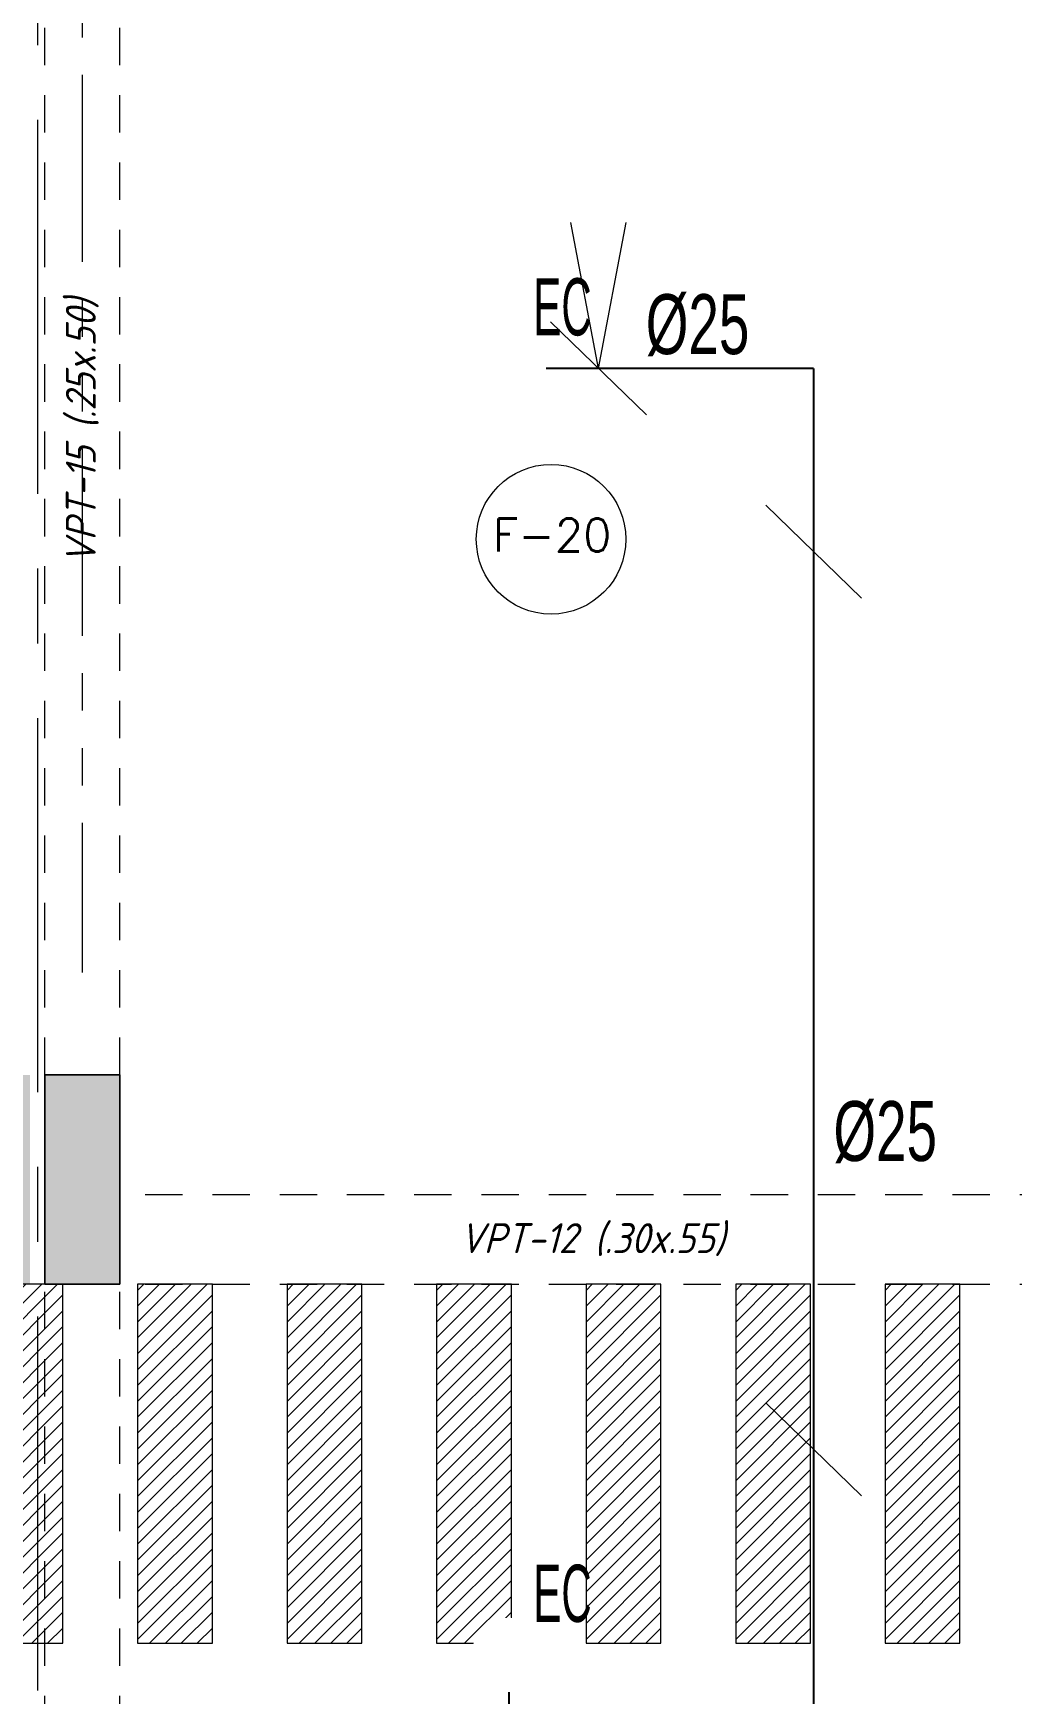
# Model space of a CAD drawing. Header units: millimetres. Extents: x 2085 to 2829, y 1352 to 1631.
# Drawn here: x 2156.79 to 2160.06, y 1532.72 to 1538.27 of the extents above; entities that cross this region are included whole.
import ezdxf
from ezdxf.enums import TextEntityAlignment as Align

# ---------------------------------------------------------------- set-up
doc = ezdxf.new("R2010")
doc.units = ezdxf.units.MM
doc.set_wipeout_variables(frame=1)
for name, pattern in [('CENTER', [2, 1.25, -0.25, 0.25, -0.25]), ('HIDDEN', [0.375, 0.25, -0.125]), ('HIDDEN2', [0.1875, 0.125, -0.0625]), ('PHANTOM', [2.5, 1.25, -0.25, 0.25, -0.25, 0.25, -0.25]), ('PHANTOM2', [1.25, 0.625, -0.125, 0.125, -0.125, 0.125, -0.125])]:
    doc.linetypes.add(name, pattern=pattern)
doc.layers.get('0').update_dxf_attribs({"color": 251, "lineweight": 9})
for name, color, linetype, lineweight in [('000 SOS 911 - ACCESORIOS ACI', 3, 'Continuous', 20), ('000 SOS 911 ACCESORIOS', 3, 'Continuous', 20), ('000 SOS 911 ROCIADORES', 5, 'Continuous', 25), ('000 SOS 911 TEXTOS ACI', 7, 'Continuous', 9), ('000 SOS 911 TUBERIA ACI', 3, 'Continuous', 25), ('A-EJES', 251, 'PHANTOM', 9), ('A-ESTRUCTURA-HATCH', 251, 'Continuous', 13), ('A-ESTRUCTURA-PLACAS', 251, 'Continuous', 13), ('A-ESTRUCTURA-VIGAS', 251, 'HIDDEN2', 13), ('A-MUROS', 251, 'Continuous', 9), ('A-NUMERO ESTAC', 251, 'Continuous', 13), ('A-PROYECCIONES', 251, 'HIDDEN2', 9), ('A-TEXTO-INDICACIONES', 251, 'Continuous', 13), ('CIRCULACION PEATONAL', 251, 'Continuous', 13)]:
    doc.layers.add(name, color=color, linetype=linetype, lineweight=lineweight)
doc.layers.add('A-ETAPAS', color=251, linetype='Continuous', lineweight=9, plot=False)
doc.layers.add('A_50_Vigas Chata', color=251, linetype='HIDDEN', lineweight=13, plot=False)
doc.styles.add('APPIA -TEXTOS-GENERALES', font='isocp.shx', dxfattribs={"oblique": 15})
doc.styles.add('PIPE', font='ARIALN.TTF', dxfattribs={"width": 0.8})
doc.styles.add('ROMANS', font='romans.shx', dxfattribs={"width": 0.8})

# ---------------------------------------------------------------- blocks, each defined once
blk = doc.blocks.new('002')
at = {"layer": '000 SOS 911 ROCIADORES', "color": 5, "style": 'PIPE', "width": 0.641273}
blk.add_text('EC', height=0.14693, dxfattribs=at).set_placement((2884.5692, 1470.2615, 0), (2884.7191, 1470.2615, 0), align=Align.FIT)
blk.add_wipeout([(2884.6014, 1470.1768), (2884.6013, 1470.178), (2884.6013, 1470.1792), (2884.6013, 1470.1804), (2884.6012, 1470.1816), (2884.6012, 1470.1828), (2884.6011, 1470.184), (2884.601, 1470.1852), (2884.6009, 1470.1864), (2884.6007, 1470.1876), (2884.6006, 1470.1888), (2884.6004, 1470.19), (2884.6003, 1470.1911), (2884.6001, 1470.1923), (2884.5999, 1470.1935), (2884.5997, 1470.1947), (2884.5994, 1470.1959), (2884.5992, 1470.197), (2884.5989, 1470.1982), (2884.5987, 1470.1994), (2884.5984, 1470.2005), (2884.5981, 1470.2017), (2884.5977, 1470.2028), (2884.5974, 1470.204), (2884.5971, 1470.2051), (2884.5967, 1470.2063), (2884.5963, 1470.2074), (2884.5959, 1470.2085), (2884.5955, 1470.2097), (2884.5951, 1470.2108), (2884.5947, 1470.2119), (2884.5942, 1470.213), (2884.5938, 1470.2141), (2884.5933, 1470.2152), (2884.5928, 1470.2163), (2884.5923, 1470.2174), (2884.5918, 1470.2185), (2884.5912, 1470.2195), (2884.5907, 1470.2206), (2884.5901, 1470.2217), (2884.5896, 1470.2227), (2884.589, 1470.2238), (2884.5884, 1470.2248), (2884.5878, 1470.2258), (2884.5872, 1470.2269), (2884.5865, 1470.2279), (2884.5859, 1470.2289), (2884.5852, 1470.2299), (2884.5845, 1470.2309), (2884.5839, 1470.2318), (2884.5832, 1470.2328), (2884.5825, 1470.2338), (2884.5817, 1470.2347), (2884.581, 1470.2357), (2884.5803, 1470.2366), (2884.5795, 1470.2375), (2884.5787, 1470.2385), (2884.5779, 1470.2394), (2884.5772, 1470.2403), (2884.5764, 1470.2412), (2884.5755, 1470.242), (2884.5747, 1470.2429), (2884.5739, 1470.2438), (2884.573, 1470.2446), (2884.5722, 1470.2454), (2884.5713, 1470.2463), (2884.5704, 1470.2471), (2884.5695, 1470.2479), (2884.5686, 1470.2487), (2884.5677, 1470.2495), (2884.5668, 1470.2502), (2884.5659, 1470.251), (2884.565, 1470.2517), (2884.564, 1470.2525), (2884.5631, 1470.2532), (2884.5621, 1470.2539), (2884.5611, 1470.2546), (2884.5601, 1470.2553), (2884.5591, 1470.2559), (2884.5581, 1470.2566), (2884.5571, 1470.2573), (2884.5561, 1470.2579), (2884.5551, 1470.2585), (2884.5541, 1470.2591), (2884.553, 1470.2597), (2884.552, 1470.2603), (2884.5509, 1470.2609), (2884.5499, 1470.2614), (2884.5488, 1470.262), (2884.5477, 1470.2625), (2884.5467, 1470.263), (2884.5456, 1470.2635), (2884.5445, 1470.264), (2884.5434, 1470.2645), (2884.5423, 1470.2649), (2884.5412, 1470.2654), (2884.5401, 1470.2658), (2884.5389, 1470.2662), (2884.5378, 1470.2667), (2884.5367, 1470.267), (2884.5355, 1470.2674), (2884.5344, 1470.2678), (2884.5333, 1470.2681), (2884.5321, 1470.2685), (2884.5309, 1470.2688), (2884.5298, 1470.2691), (2884.5286, 1470.2694), (2884.5275, 1470.2697), (2884.5263, 1470.2699), (2884.5251, 1470.2702), (2884.524, 1470.2704), (2884.5228, 1470.2706), (2884.5216, 1470.2708), (2884.5204, 1470.271), (2884.5192, 1470.2712), (2884.518, 1470.2713), (2884.5169, 1470.2715), (2884.5157, 1470.2716), (2884.5145, 1470.2717), (2884.5133, 1470.2718), (2884.5121, 1470.2719), (2884.5109, 1470.272), (2884.5097, 1470.272), (2884.5085, 1470.2721), (2884.5073, 1470.2721), (2884.5061, 1470.2721), (2884.5049, 1470.2721), (2884.5037, 1470.2721), (2884.5025, 1470.272), (2884.5013, 1470.272), (2884.5001, 1470.2719), (2884.4989, 1470.2718), (2884.4977, 1470.2717), (2884.4965, 1470.2716), (2884.4954, 1470.2715), (2884.4942, 1470.2713), (2884.493, 1470.2712), (2884.4918, 1470.271), (2884.4906, 1470.2708), (2884.4894, 1470.2706), (2884.4883, 1470.2704), (2884.4871, 1470.2702), (2884.4859, 1470.2699), (2884.4847, 1470.2697), (2884.4836, 1470.2694), (2884.4824, 1470.2691), (2884.4813, 1470.2688), (2884.4801, 1470.2685), (2884.479, 1470.2681), (2884.4778, 1470.2678), (2884.4767, 1470.2674), (2884.4755, 1470.267), (2884.4744, 1470.2667), (2884.4733, 1470.2662), (2884.4722, 1470.2658), (2884.471, 1470.2654), (2884.4699, 1470.2649), (2884.4688, 1470.2645), (2884.4677, 1470.264), (2884.4666, 1470.2635), (2884.4655, 1470.263), (2884.4645, 1470.2625), (2884.4634, 1470.262), (2884.4623, 1470.2614), (2884.4613, 1470.2609), (2884.4602, 1470.2603), (2884.4592, 1470.2597), (2884.4581, 1470.2591), (2884.4571, 1470.2585), (2884.4561, 1470.2579), (2884.4551, 1470.2573), (2884.4541, 1470.2566), (2884.4531, 1470.2559), (2884.4521, 1470.2553), (2884.4511, 1470.2546), (2884.4501, 1470.2539), (2884.4492, 1470.2532), (2884.4482, 1470.2525), (2884.4473, 1470.2517), (2884.4463, 1470.251), (2884.4454, 1470.2502), (2884.4445, 1470.2495), (2884.4436, 1470.2487), (2884.4427, 1470.2479), (2884.4418, 1470.2471), (2884.4409, 1470.2463), (2884.44, 1470.2454), (2884.4392, 1470.2446), (2884.4383, 1470.2438), (2884.4375, 1470.2429), (2884.4367, 1470.242), (2884.4359, 1470.2412), (2884.4351, 1470.2403), (2884.4343, 1470.2394), (2884.4335, 1470.2385), (2884.4327, 1470.2375), (2884.432, 1470.2366), (2884.4312, 1470.2357), (2884.4305, 1470.2347), (2884.4298, 1470.2338), (2884.429, 1470.2328), (2884.4283, 1470.2318), (2884.4277, 1470.2309), (2884.427, 1470.2299), (2884.4263, 1470.2289), (2884.4257, 1470.2279), (2884.425, 1470.2269), (2884.4244, 1470.2258), (2884.4238, 1470.2248), (2884.4232, 1470.2238), (2884.4226, 1470.2227), (2884.4221, 1470.2217), (2884.4215, 1470.2206), (2884.421, 1470.2195), (2884.4204, 1470.2185), (2884.4199, 1470.2174), (2884.4194, 1470.2163), (2884.4189, 1470.2152), (2884.4185, 1470.2141), (2884.418, 1470.213), (2884.4175, 1470.2119), (2884.4171, 1470.2108), (2884.4167, 1470.2097), (2884.4163, 1470.2085), (2884.4159, 1470.2074), (2884.4155, 1470.2063), (2884.4152, 1470.2051), (2884.4148, 1470.204), (2884.4145, 1470.2028), (2884.4142, 1470.2017), (2884.4138, 1470.2005), (2884.4136, 1470.1994), (2884.4133, 1470.1982), (2884.413, 1470.197), (2884.4128, 1470.1959), (2884.4125, 1470.1947), (2884.4123, 1470.1935), (2884.4121, 1470.1923), (2884.4119, 1470.1911), (2884.4118, 1470.19), (2884.4116, 1470.1888), (2884.4115, 1470.1876), (2884.4113, 1470.1864), (2884.4112, 1470.1852), (2884.4111, 1470.184), (2884.411, 1470.1828), (2884.411, 1470.1816), (2884.4109, 1470.1804), (2884.4109, 1470.1792), (2884.4109, 1470.178), (2884.4109, 1470.1768), (2884.4109, 1470.1756), (2884.4109, 1470.1744), (2884.4109, 1470.1732), (2884.411, 1470.172), (2884.411, 1470.1709), (2884.4111, 1470.1697), (2884.4112, 1470.1685), (2884.4113, 1470.1673), (2884.4115, 1470.1661), (2884.4116, 1470.1649), (2884.4118, 1470.1637), (2884.4119, 1470.1625), (2884.4121, 1470.1613), (2884.4123, 1470.1602), (2884.4125, 1470.159), (2884.4128, 1470.1578), (2884.413, 1470.1566), (2884.4133, 1470.1555), (2884.4136, 1470.1543), (2884.4138, 1470.1531), (2884.4142, 1470.152), (2884.4145, 1470.1508), (2884.4148, 1470.1497), (2884.4152, 1470.1485), (2884.4155, 1470.1474), (2884.4159, 1470.1463), (2884.4163, 1470.1451), (2884.4167, 1470.144), (2884.4171, 1470.1429), (2884.4175, 1470.1418), (2884.418, 1470.1407), (2884.4185, 1470.1396), (2884.4189, 1470.1385), (2884.4194, 1470.1374), (2884.4199, 1470.1363), (2884.4204, 1470.1352), (2884.421, 1470.1341), (2884.4215, 1470.1331), (2884.4221, 1470.132), (2884.4226, 1470.1309), (2884.4232, 1470.1299), (2884.4238, 1470.1289), (2884.4244, 1470.1278), (2884.425, 1470.1268), (2884.4257, 1470.1258), (2884.4263, 1470.1248), (2884.427, 1470.1238), (2884.4277, 1470.1228), (2884.4283, 1470.1218), (2884.429, 1470.1208), (2884.4298, 1470.1199), (2884.4305, 1470.1189), (2884.4312, 1470.118), (2884.432, 1470.117), (2884.4327, 1470.1161), (2884.4335, 1470.1152), (2884.4343, 1470.1143), (2884.4351, 1470.1134), (2884.4359, 1470.1125), (2884.4367, 1470.1116), (2884.4375, 1470.1108), (2884.4383, 1470.1099), (2884.4392, 1470.1091), (2884.44, 1470.1082), (2884.4409, 1470.1074), (2884.4418, 1470.1066), (2884.4427, 1470.1058), (2884.4436, 1470.105), (2884.4445, 1470.1042), (2884.4454, 1470.1034), (2884.4463, 1470.1027), (2884.4473, 1470.1019), (2884.4482, 1470.1012), (2884.4492, 1470.1005), (2884.4501, 1470.0998), (2884.4511, 1470.0991), (2884.4521, 1470.0984), (2884.4531, 1470.0977), (2884.4541, 1470.0971), (2884.4551, 1470.0964), (2884.4561, 1470.0958), (2884.4571, 1470.0952), (2884.4581, 1470.0945), (2884.4592, 1470.0939), (2884.4602, 1470.0934), (2884.4613, 1470.0928), (2884.4623, 1470.0922), (2884.4634, 1470.0917), (2884.4645, 1470.0912), (2884.4655, 1470.0906), (2884.4666, 1470.0901), (2884.4677, 1470.0897), (2884.4688, 1470.0892), (2884.4699, 1470.0887), (2884.471, 1470.0883), (2884.4722, 1470.0878), (2884.4733, 1470.0874), (2884.4744, 1470.087), (2884.4755, 1470.0866), (2884.4767, 1470.0862), (2884.4778, 1470.0859), (2884.479, 1470.0855), (2884.4801, 1470.0852), (2884.4813, 1470.0849), (2884.4824, 1470.0846), (2884.4836, 1470.0843), (2884.4847, 1470.084), (2884.4859, 1470.0837), (2884.4871, 1470.0835), (2884.4883, 1470.0833), (2884.4894, 1470.0831), (2884.4906, 1470.0829), (2884.4918, 1470.0827), (2884.493, 1470.0825), (2884.4942, 1470.0823), (2884.4954, 1470.0822), (2884.4965, 1470.0821), (2884.4977, 1470.082), (2884.4989, 1470.0819), (2884.5001, 1470.0818), (2884.5013, 1470.0817), (2884.5025, 1470.0817), (2884.5037, 1470.0816), (2884.5049, 1470.0816), (2884.5061, 1470.0816), (2884.5073, 1470.0816), (2884.5085, 1470.0816), (2884.5097, 1470.0817), (2884.5109, 1470.0817), (2884.5121, 1470.0818), (2884.5133, 1470.0819), (2884.5145, 1470.082), (2884.5157, 1470.0821), (2884.5169, 1470.0822), (2884.518, 1470.0823), (2884.5192, 1470.0825), (2884.5204, 1470.0827), (2884.5216, 1470.0829), (2884.5228, 1470.0831), (2884.524, 1470.0833), (2884.5251, 1470.0835), (2884.5263, 1470.0837), (2884.5275, 1470.084), (2884.5286, 1470.0843), (2884.5298, 1470.0846), (2884.5309, 1470.0849), (2884.5321, 1470.0852), (2884.5333, 1470.0855), (2884.5344, 1470.0859), (2884.5355, 1470.0862), (2884.5367, 1470.0866), (2884.5378, 1470.087), (2884.5389, 1470.0874), (2884.5401, 1470.0878), (2884.5412, 1470.0883), (2884.5423, 1470.0887), (2884.5434, 1470.0892), (2884.5445, 1470.0897), (2884.5456, 1470.0901), (2884.5467, 1470.0906), (2884.5477, 1470.0912), (2884.5488, 1470.0917), (2884.5499, 1470.0922), (2884.5509, 1470.0928), (2884.552, 1470.0934), (2884.553, 1470.0939), (2884.5541, 1470.0945), (2884.5551, 1470.0952), (2884.5561, 1470.0958), (2884.5571, 1470.0964), (2884.5581, 1470.0971), (2884.5591, 1470.0977), (2884.5601, 1470.0984), (2884.5611, 1470.0991), (2884.5621, 1470.0998), (2884.5631, 1470.1005), (2884.564, 1470.1012), (2884.565, 1470.1019), (2884.5659, 1470.1027), (2884.5668, 1470.1034), (2884.5677, 1470.1042), (2884.5686, 1470.105), (2884.5695, 1470.1058), (2884.5704, 1470.1066), (2884.5713, 1470.1074), (2884.5722, 1470.1082), (2884.573, 1470.1091), (2884.5739, 1470.1099), (2884.5747, 1470.1108), (2884.5755, 1470.1116), (2884.5764, 1470.1125), (2884.5772, 1470.1134), (2884.5779, 1470.1143), (2884.5787, 1470.1152), (2884.5795, 1470.1161), (2884.5803, 1470.117), (2884.581, 1470.118), (2884.5817, 1470.1189), (2884.5825, 1470.1199), (2884.5832, 1470.1208), (2884.5839, 1470.1218), (2884.5845, 1470.1228), (2884.5852, 1470.1238), (2884.5859, 1470.1248), (2884.5865, 1470.1258), (2884.5872, 1470.1268), (2884.5878, 1470.1278), (2884.5884, 1470.1289), (2884.589, 1470.1299), (2884.5896, 1470.1309), (2884.5901, 1470.132), (2884.5907, 1470.1331), (2884.5912, 1470.1341), (2884.5918, 1470.1352), (2884.5923, 1470.1363), (2884.5928, 1470.1374), (2884.5933, 1470.1385), (2884.5938, 1470.1396), (2884.5942, 1470.1407), (2884.5947, 1470.1418), (2884.5951, 1470.1429), (2884.5955, 1470.144), (2884.5959, 1470.1451), (2884.5963, 1470.1463), (2884.5967, 1470.1474), (2884.5971, 1470.1485), (2884.5974, 1470.1497), (2884.5977, 1470.1508), (2884.5981, 1470.152), (2884.5984, 1470.1531), (2884.5987, 1470.1543), (2884.5989, 1470.1555), (2884.5992, 1470.1566), (2884.5994, 1470.1578), (2884.5997, 1470.159), (2884.5999, 1470.1602), (2884.6001, 1470.1613), (2884.6003, 1470.1625), (2884.6004, 1470.1637), (2884.6006, 1470.1649), (2884.6007, 1470.1661), (2884.6009, 1470.1673), (2884.601, 1470.1685), (2884.6011, 1470.1697), (2884.6012, 1470.1709), (2884.6012, 1470.172), (2884.6013, 1470.1732), (2884.6013, 1470.1744), (2884.6013, 1470.1756)]).translate(0, 0, 0).dxf.layer = '000 SOS 911 ROCIADORES'
blk = doc.blocks.new('003')
at = {"layer": '000 SOS 911 ROCIADORES', "xscale": 1.3, "yscale": 1.3, "zscale": 1.3}
blk.add_blockref('002', (-841.8386, -416.7664, 0), dxfattribs=at)
blk = doc.blocks.new('007')
at = {"layer": '000 SOS 911 - ACCESORIOS ACI'}
for q in [(26830.8377, -4054.7652, 0), (26831.0221, -4054.7652, 0)]:
    blk.add_line((26830.9299, -4055.2525, 0), q, dxfattribs=at)
blk = doc.blocks.new('EST P1')
at = {"layer": 'A-ESTRUCTURA-HATCH'}
h = blk.add_hatch(color=256, dxfattribs=at)
h.dxf.hatch_style = 1
h.paths.add_polyline_path([(51.865, 5.05), (47.915, 5.05), (47.915, -0.15), (50.25, -0.15), (50.25, 0), (48.065, 0), (48.065, 2.05), (51.865, 2.05), (51.865, 2.2), (48.065, 2.2), (48.065, 4.85), (51.715, 4.85), (51.715, 3.2), (51.865, 3.2)])
h.paths.add_polyline_path([(1.925, -0.1507), (-0.175, -0.1507), (-0.175, 4.8498), (-3.56, 4.85), (-3.56, 5.05), (3.775, 5.05), (3.775, 1.9), (3.625, 1.9), (3.625, 4.85), (-0.0249, 4.8499), (-0.0249, 2.1999), (1.9251, 2.1998), (1.9251, 2.0499), (-0.0249, 2.0499), (-0.0249, -0.0001), (1.925, -0.0005)])
h.paths.add_polyline_path([(71.63, -6.15), (71.88, -6.15), (71.88, -6.85), (71.63, -6.85)])
h.paths.add_polyline_path([(64.42, -6.15), (64.67, -6.15), (64.67, -6.85), (64.42, -6.85)])
h.paths.add_polyline_path([(57.21, -6.15), (57.46, -6.15), (57.46, -6.85), (57.21, -6.85)])
h.paths.add_polyline_path([(50, -6.15), (50.25, -6.15), (50.25, -6.85), (50, -6.85)])
h.paths.add_polyline_path([(42.79, -6.15), (43.04, -6.15), (43.04, -6.85), (42.79, -6.85)])
h.paths.add_polyline_path([(42.79, 0.55), (43.04, 0.55), (43.04, -0.15), (42.79, -0.15)])
h.paths.add_polyline_path([(35.58, -6.15), (35.83, -6.15), (35.83, -6.85), (35.58, -6.85)])
h.paths.add_polyline_path([(35.58, 0.55), (35.83, 0.55), (35.83, -0.15), (35.58, -0.15)])
h.paths.add_polyline_path([(35.28, -6.15), (35.53, -6.15), (35.53, -6.85), (35.28, -6.85)])
h.paths.add_polyline_path([(35.28, 0.55), (35.53, 0.55), (35.53, -0.15), (35.28, -0.15)])
h.paths.add_polyline_path([(30.28, -6.15), (30.53, -6.15), (30.53, -6.85), (30.28, -6.85)])
h.paths.add_polyline_path([(30.28, 0.55), (30.53, 0.55), (30.53, -0.15), (30.28, -0.15)])
h.paths.add_polyline_path([(23.07, -6.15), (23.32, -6.15), (23.32, -6.85), (23.07, -6.85)])
h.paths.add_polyline_path([(23.07, 0.55), (23.32, 0.55), (23.32, -0.15), (23.07, -0.15)])
h.paths.add_polyline_path([(18.07, -6.15), (18.32, -6.15), (18.32, -6.85), (18.07, -6.85)])
h.paths.add_polyline_path([(18.07, 0.55), (18.32, 0.55), (18.32, -0.15), (18.07, -0.15)])
h.paths.add_polyline_path([(10.86, -6.15), (11.11, -6.15), (11.11, -6.85), (10.86, -6.85)])
h.paths.add_polyline_path([(10.86, 0.55), (11.11, 0.55), (11.11, -0.15), (10.86, -0.15)])
h.paths.add_polyline_path([(3.65, -6.15), (3.9, -6.15), (3.9, -6.85), (3.65, -6.85)])
h.paths.add_polyline_path([(3.625, 0.55), (3.9, 0.55), (3.9, -0.15), (3.625, -0.15)])
h.paths.add_polyline_path([(-3.56, -6.15), (-3.31, -6.15), (-3.31, -6.85), (-3.56, -6.85)])
h.paths.add_polyline_path([(-3.56, 0.55), (-3.31, 0.55), (-3.31, -0.15), (-3.56, -0.15)])
h.paths.add_polyline_path([(-3.86, -6.15), (-3.61, -6.15), (-3.61, -6.85), (-3.86, -6.85)])
h.paths.add_polyline_path([(-3.86, 0.55), (-3.61, 0.55), (-3.61, -0.15), (-3.86, -0.15)])
h.paths.add_polyline_path([(-11.07, -6.15), (-10.82, -6.15), (-10.82, -6.85), (-11.07, -6.85)])
h.paths.add_polyline_path([(-11.07, 0.55), (-10.82, 0.55), (-10.82, -0.15), (-11.07, -0.15)])
h.paths.add_polyline_path([(-18.28, -6.15), (-18.03, -6.15), (-18.03, -6.85), (-18.28, -6.85)])
h.paths.add_polyline_path([(-18.28, 0.55), (-18.03, 0.55), (-18.03, -0.15), (-18.28, -0.15)])
h.paths.add_polyline_path([(-25.49, -6.15), (-25.24, -6.15), (-25.24, -6.85), (-25.49, -6.85)])
h.paths.add_polyline_path([(-25.49, 0.55), (-25.24, 0.55), (-25.24, -0.15), (-25.49, -0.15)])
h.paths.add_polyline_path([(-32.7, -6.15), (-32.45, -6.15), (-32.45, -6.85), (-32.7, -6.85)])
h.paths.add_polyline_path([(-32.7, 0.55), (-32.45, 0.55), (-32.45, -0.15), (-32.7, -0.15)])
h.paths.add_polyline_path([(-39.91, -6.15), (-39.66, -6.15), (-39.66, -6.85), (-39.91, -6.85)])
h.paths.add_polyline_path([(-39.91, 0.55), (-39.66, 0.55), (-39.66, -0.15), (-39.91, -0.15)])
at = {"layer": 'A-ESTRUCTURA-PLACAS'}
blk.add_lwpolyline([(-3.56, 0.55), (-3.31, 0.55), (-3.31, -0.15), (-3.56, -0.15)], close=True, dxfattribs=at)
at = {"layer": 'A-ESTRUCTURA-VIGAS'}
for points in [[(-3.56, 0.55), (-3.56, 4.85)], [(-3.31, 0.55), (-3.31, 4.85)], [(-0.175, 0.1493), (-3.31, 0.1494)], [(-3.56, -6.15), (-3.56, -0.15)], [(-3.31, -6.15), (-3.31, -0.15)], [(-0.175, -0.1507), (-3.31, -0.1506)]]:
    blk.add_lwpolyline(points, dxfattribs=at)
at = {"layer": 'A_50_Vigas Chata', "insert": (-3.435, 2.7), "char_height": 0.1, "attachment_point": 5, "rotation": 90, "style": 'APPIA -TEXTOS-GENERALES'}
blk.add_mtext('VPT-15 (.25x.50)', dxfattribs=at)
at = {"layer": 'A_50_Vigas Chata', "insert": (-1.7301, -0.0006), "char_height": 0.1, "attachment_point": 5, "style": 'APPIA -TEXTOS-GENERALES'}
blk.add_mtext('VPT-12 (.30x.55)', dxfattribs=at)
blk = doc.blocks.new('*U113')
at = {"layer": 'CIRCULACION PEATONAL'}
h = blk.add_hatch(dxfattribs=at)
h.set_pattern_fill('ANSI31', color=256, scale=0.3)
h.set_pattern_definition([(45, (70.750368, 0), (-0.0265165, 0.0265165), [])])
h.paths.add_polyline_path([(71.0474, 0.2275), (70.7974, 0.2275), (70.7974, -0.9725), (71.0474, -0.9725)])
h = blk.add_hatch(dxfattribs=at)
h.set_pattern_fill('ANSI31', color=256, scale=0.3)
h.set_pattern_definition([(45, (71.250368, 0), (-0.0265165, 0.0265165), [])])
h.paths.add_polyline_path([(71.5474, 0.2275), (71.2974, 0.2275), (71.2974, -0.9725), (71.5474, -0.9725)])
h = blk.add_hatch(dxfattribs=at)
h.set_pattern_fill('ANSI31', color=256, scale=0.3)
h.set_pattern_definition([(45, (71.750368, 0), (-0.0265165, 0.0265165), [])])
h.paths.add_polyline_path([(72.0474, 0.2275), (71.7974, 0.2275), (71.7974, -0.9725), (72.0474, -0.9725)])
h = blk.add_hatch(dxfattribs=at)
h.set_pattern_fill('ANSI31', color=256, scale=0.3)
h.set_pattern_definition([(45, (72.250368, 0), (-0.0265165, 0.0265165), [])])
h.paths.add_polyline_path([(72.5474, 0.2275), (72.2974, 0.2275), (72.2974, -0.9725), (72.5474, -0.9725)])
h = blk.add_hatch(dxfattribs=at)
h.set_pattern_fill('ANSI31', color=256, scale=0.3)
h.set_pattern_definition([(45, (72.750368, 0), (-0.0265165, 0.0265165), [])])
h.paths.add_polyline_path([(73.0474, 0.2275), (72.7974, 0.2275), (72.7974, -0.9725), (73.0474, -0.9725)])
h = blk.add_hatch(dxfattribs=at)
h.set_pattern_fill('ANSI31', color=256, scale=0.3)
h.set_pattern_definition([(45, (73.250368, 0), (-0.0265165, 0.0265165), [])])
h.paths.add_polyline_path([(73.5474, 0.2275), (73.2974, 0.2275), (73.2974, -0.9725), (73.5474, -0.9725)])
h = blk.add_hatch(dxfattribs=at)
h.set_pattern_fill('ANSI31', color=256, scale=0.3)
h.set_pattern_definition([(45, (73.750368, 0), (-0.0265165, 0.0265165), [])])
h.paths.add_polyline_path([(74.0474, 0.2275), (73.7974, 0.2275), (73.7974, -0.9725), (74.0474, -0.9725)])
for points in [[(70.7974, -0.9725), (71.0474, -0.9725), (71.0474, 0.2275), (70.7974, 0.2275)], [(71.2974, -0.9725), (71.5474, -0.9725), (71.5474, 0.2275), (71.2974, 0.2275)], [(71.7974, -0.9725), (72.0474, -0.9725), (72.0474, 0.2275), (71.7974, 0.2275)], [(72.2974, -0.9725), (72.5474, -0.9725), (72.5474, 0.2275), (72.2974, 0.2275)], [(72.7974, -0.9725), (73.0474, -0.9725), (73.0474, 0.2275), (72.7974, 0.2275)], [(73.2974, -0.9725), (73.5474, -0.9725), (73.5474, 0.2275), (73.2974, 0.2275)], [(73.7974, -0.9725), (74.0474, -0.9725), (74.0474, 0.2275), (73.7974, 0.2275)]]:
    blk.add_lwpolyline(points, close=True, dxfattribs=at)
blk = doc.blocks.new('EJES 1P')
at = {"layer": 'A-EJES', "linetype": 'PHANTOM2'}
blk.add_lwpolyline([(41.5743, 5.0924), (41.5743, -4.1582)], dxfattribs=at)
blk = doc.blocks.new('EJE')
at = {"linetype": 'Continuous'}
blk.add_circle((0, 0), 0.5, dxfattribs=at)
at = {"layer": 'A-TEXTO-INDICACIONES', "style": 'ROMANS'}
blk.add_attdef('EJE', text='', height=0.22, rotation=0, dxfattribs=at).set_placement((0.007, 0.028), align=Align.MIDDLE_CENTER)

msp = doc.modelspace()

# ---------------------------------------------------------------- linework, layer by layer
at = {"layer": '000 SOS 911 - ACCESORIOS ACI'}
for p, q in [((2158.842, 1536.994), (2158.5217, 1537.3049)), ((2159.5613, 1536.3812), (2159.2409, 1536.6921)), ((2159.5613, 1533.3812), (2159.2409, 1533.6921))]:
    msp.add_line(p, q, dxfattribs=at)
at = {"layer": '000 SOS 911 TUBERIA ACI'}
for points in [[(2159.4006, 1537.1495), (2158.3819, 1537.1495)], [(2159.4006, 1537.1495), (2159.4006, 1524.9995)], [(2158.3819, 1532.8495), (2158.3819, 1532.0936)]]:
    msp.add_lwpolyline(points, dxfattribs=at)
at = {"layer": 'A-ETAPAS', "color": 4, "linetype": 'CENTER'}
msp.add_line((2156.8056, 1543.9802), (2156.8056, 1521.8252), dxfattribs=at)
at = {"layer": 'A-ETAPAS', "linetype": 'CENTER'}
msp.add_line((2156.8056, 1543.9802), (2156.8056, 1521.8252), dxfattribs=at)
at = {"layer": 'A-MUROS'}
msp.add_lwpolyline([(2156.8306, 1534.0879), (2157.0806, 1534.0879), (2157.0806, 1534.7879), (2156.8306, 1534.7879)], close=True, dxfattribs=at)

# ---------------------------------------------------------------- block references
msp.add_blockref('EST P1', (2160.3906, 1534.2379))
at = {"rotation": 180}
msp.add_blockref('*U113', (2230.6879, 1533.1154), dxfattribs=at)
at = {"layer": '000 SOS 911 ACCESORIOS'}
msp.add_blockref('007', (-24672.248, 5592.4019, 0), dxfattribs=at)
at = {"layer": 'A-NUMERO ESTAC', "xscale": 0.5, "yscale": 0.5, "zscale": 0.5}
msp.add_blockref('EJE', (2158.5231, 1536.5782), dxfattribs=at).add_auto_attribs({'EJE': 'F-20'})
at = {"layer": 'A-PROYECCIONES'}
msp.add_blockref('EJES 1P', (2115.3812, 1539.2879), dxfattribs=at)

# ---------------------------------------------------------------- texts
at = {"layer": '000 SOS 911 TEXTOS ACI', "char_height": 0.2, "attachment_point": 1, "style": 'PIPE'}
for insert in [(2158.8398, 1537.3972, 0.0001), (2159.4674, 1534.7002, 0.0001)]:
    msp.add_mtext_dynamic_manual_height_columns('%%C25', width=0.550995, gutter_width=1.9152, heights=[0.0124], dxfattribs=dict(at, insert=insert))

# ---------------------------------------------------------------- next in the draw order: block references
at = {"layer": '000 SOS 911 ROCIADORES'}
for p in [(-749.6374, 42.686), (-749.6374, 38.386)]:
    msp.add_blockref('003', p, dxfattribs=at)

# ---------------------------------------------------------------- next in the draw order: block references
for p in [(-749.6374, 42.686), (-749.6374, 38.386)]:
    msp.add_blockref('003', p, dxfattribs=at)

doc.saveas('drawing.dxf')
